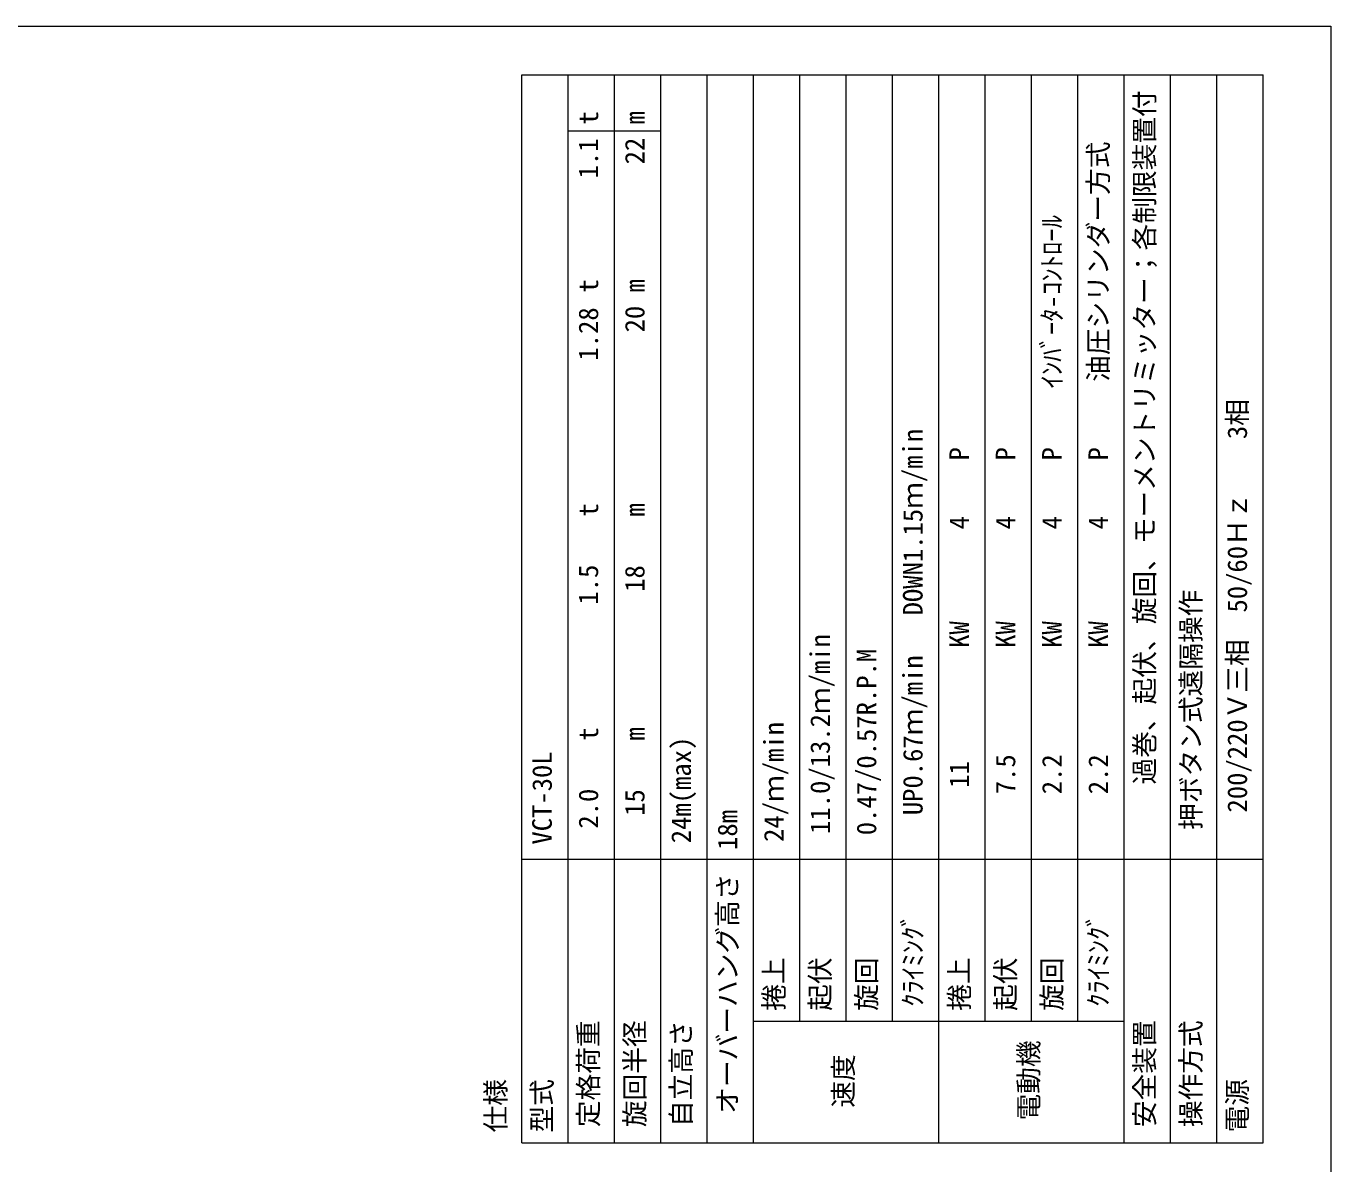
# Model space of a CAD drawing. Units: millimetres on the paper, enlarged 150 times. Extents: x -30700 to 29919, y -306531 to 293469.
# Drawn here: x 7926 to 29919, y 1117 to 20293 of the extents above; entities that cross this region are included whole.
import ezdxf
from ezdxf.enums import TextEntityAlignment as Align

# ---------------------------------------------------------------- set-up
doc = ezdxf.new("R2010")
doc.units = ezdxf.units.MM
doc.header["$LTSCALE"] = 150
doc.layers.add('0-0', color=7, linetype='Continuous', lineweight=18)
doc.layers.add('0-1', color=7, linetype='Continuous', lineweight=18)
doc.styles.add('ＭＳ 明朝', font='')
doc.styles.get('ＭＳ 明朝').set_extended_font_data('MS Mincho')

msp = doc.modelspace()

# ---------------------------------------------------------------- linework, layer by layer
at = {"layer": '0-0'}
msp.add_lwpolyline([(-591.6, 20292.6), (29918.9, 20292.6), (29918.9, -21666.9)], dxfattribs=at)
at = {"layer": '0-1'}
for p, q in [((16279.9, 1469.3), (16279.9, 19469.3)), ((16279.9, 19469.3), (28779, 19469.3)), ((17061.1, 1469.3), (17061.1, 19469.3)), ((17842.3, 1469.3), (17842.3, 19469.3)), ((18623.5, 1469.3), (18623.5, 19469.3)), ((19404.7, 1469.3), (19404.7, 19469.3)), ((20185.8, 1469.3), (20185.8, 19469.3)), ((20967, 3519.9), (20967, 19469.3)), ((21748.2, 3519.9), (21748.2, 19469.3)), ((22529.4, 3519.9), (22529.4, 19469.3)), ((23310.6, 1469.3), (23310.6, 19469.3)), ((24091.8, 3519.9), (24091.8, 19469.3)), ((24873, 3519.9), (24873, 19469.3)), ((25654.2, 3519.9), (25654.2, 19469.3)), ((26435.4, 1469.3), (26435.4, 19469.3)), ((27216.6, 1469.3), (27216.6, 19469.3)), ((27997.8, 1469.3), (27997.8, 19469.3)), ((28779, 1469.3), (28779, 19469.3)), ((17061.1, 18525.3), (18623.5, 18525.3)), ((16279.9, 6254.1), (28779, 6254.1)), ((20185.8, 3519.9), (26435.4, 3519.9)), ((16279.9, 1469.3), (28779, 1469.3))]:
    msp.add_line(p, q, dxfattribs=at)

# ---------------------------------------------------------------- texts
at = {"layer": '0-1', "style": 'ＭＳ 明朝'}
for s, p in [('過巻、起伏、旋回、モーメントリミッター；各制限装置付', (27041.4, 7510.9)), ('t', (17667.1, 18634.6)), ('m', (18448.3, 18634.6)), ('1.1', (17667.1, 17724.8)), ('22', (18448.3, 17962.7)), ('油圧シリンダー方式', (26260.2, 14297.4)), ('ｲﾝﾊﾞｰﾀ-ｺﾝﾄﾛｰﾙ', (25479, 14184.9)), ('t', (17667.1, 15802.8)), ('m', (18448.3, 15802.8)), ('1.28', (17667.1, 14655.1)), ('20', (18448.3, 15130.9)), ('200/220Ｖ三相\u300050/60Ｈｚ\u3000\u30003相', (28603.8, 7038.4)), ('UP0.67ｍ/min   DOWN1.15ｍ/min', (23135.4, 6993.4)), ('P', (23916.6, 12971)), ('P', (24697.8, 12971)), ('P', (25479, 12971)), ('P', (26260.2, 12971)), ('t', (17667.1, 12027)), ('m', (18448.3, 12027)), ('4', (23916.6, 11810)), ('4', (24697.8, 11810)), ('4', (25479, 11810)), ('4', (26260.2, 11810)), ('1.5 ', (17667.1, 10543)), ('18', (18448.3, 10758.4)), ('押ボタン式遠隔操作', (27822.6, 6745.9)), ('KW', (23916.6, 9814.4)), ('KW', (24697.8, 9814.4)), ('KW', (25479, 9814.4)), ('KW', (26260.2, 9814.4)), ('11.0/13.2ｍ/min', (21573, 6678.4)), ('0.47/0.57R.P.M', (22354.2, 6655.9)), ('t', (17667.1, 8251.2)), ('m', (18448.3, 8251.2)), ('24/ｍ/min', (20791.8, 6543.4)), ('24m(max)', (19229.5, 6520.9)), ('VCT-30L', (16885.9, 6498.4)), ('7.5', (24697.8, 7346.9)), ('2.2', (25479, 7346.9)), ('2.2', (26260.2, 7346.9)), ('11', (23916.6, 7454.6)), ('2.0 ', (17667.1, 6767.2)), ('15', (18448.3, 6982.6)), ('18m', (20010.6, 6408.4)), ('オーバーハング高さ', (20010.6, 1961.1)), ('ｸﾗｲﾐﾝｸﾞ', (23135.4, 3764.2)), ('ｸﾗｲﾐﾝｸﾞ', (26260.2, 3764.2)), ('捲上', (20791.8, 3696.7)), ('起伏', (21573, 3696.7)), ('旋回', (22354.2, 3696.7)), ('捲上', (23916.6, 3696.7)), ('起伏', (24697.8, 3696.7)), ('旋回', (25479, 3696.7)), ('旋回半径', (18448.3, 1736.1)), ('操作方式', (27822.6, 1736.1)), ('定格荷重', (17667.1, 1736.1)), ('自立高さ', (19229.5, 1736.1)), ('安全装置', (27041.4, 1736.1)), ('電動機', (25088.4, 1848.4)), ('速度', (21963.6, 2063.8)), ('仕様', (16104.7, 1646.1)), ('型式', (16885.9, 1646.1)), ('電源', (28603.8, 1646.1))]:
    msp.add_text(s, height=329.9, rotation=90, dxfattribs=at).set_placement(p, align=Align.BOTTOM_LEFT)

doc.saveas('drawing.dxf')
